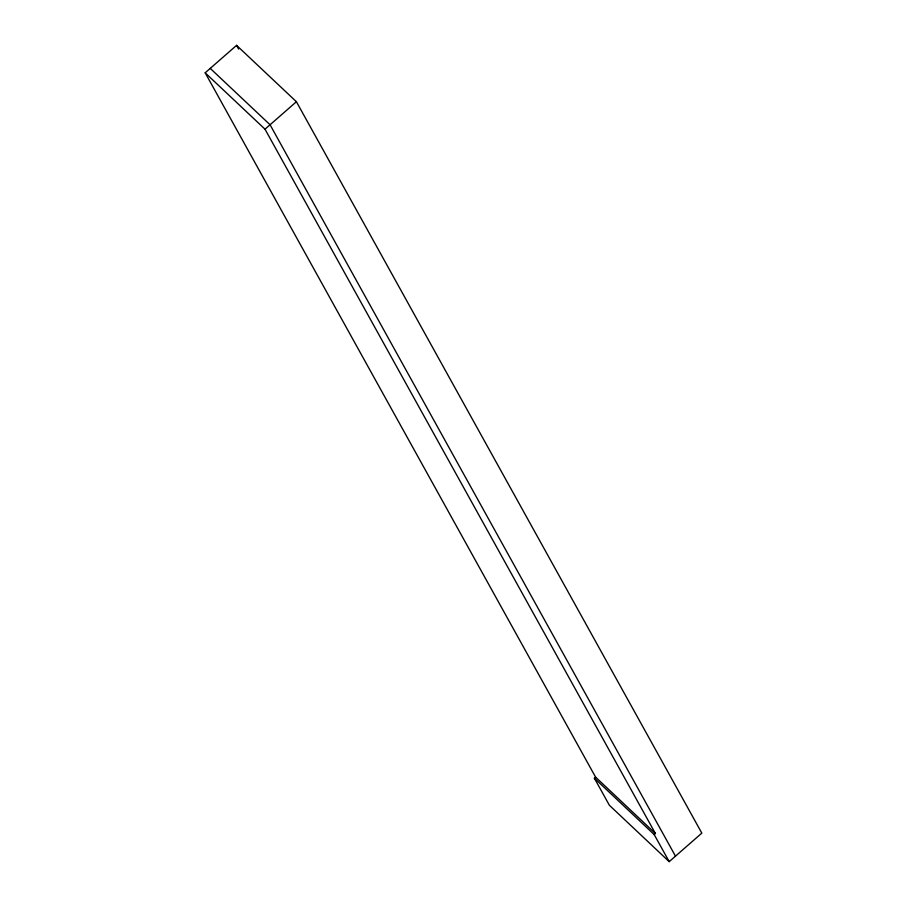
<?xml version="1.0" encoding="UTF-8"?>
<svg xmlns="http://www.w3.org/2000/svg" width="907" height="907" viewBox="0 0 907 907"><rect width="100%" height="100%" fill="white"/><g stroke="black" fill="none" stroke-linecap="round" stroke-linejoin="round"><path stroke-width="1.36" d="M205.175 72.821L236.58 45.35L296.408 101.731L701.825 833.125L669.196 861.65L609.379 805.269L594.368 778.183L595.582 777.118L205.175 72.821L265.003 129.191L655.398 833.499L654.185 834.565L669.196 861.65M265.003 129.191L296.408 101.731M210.243 68.388L270.059 124.758L675.477 856.151M595.582 777.118L655.398 833.499M594.368 778.183L654.185 834.565M236.58 45.35L238.643 49.057"/></g></svg>
